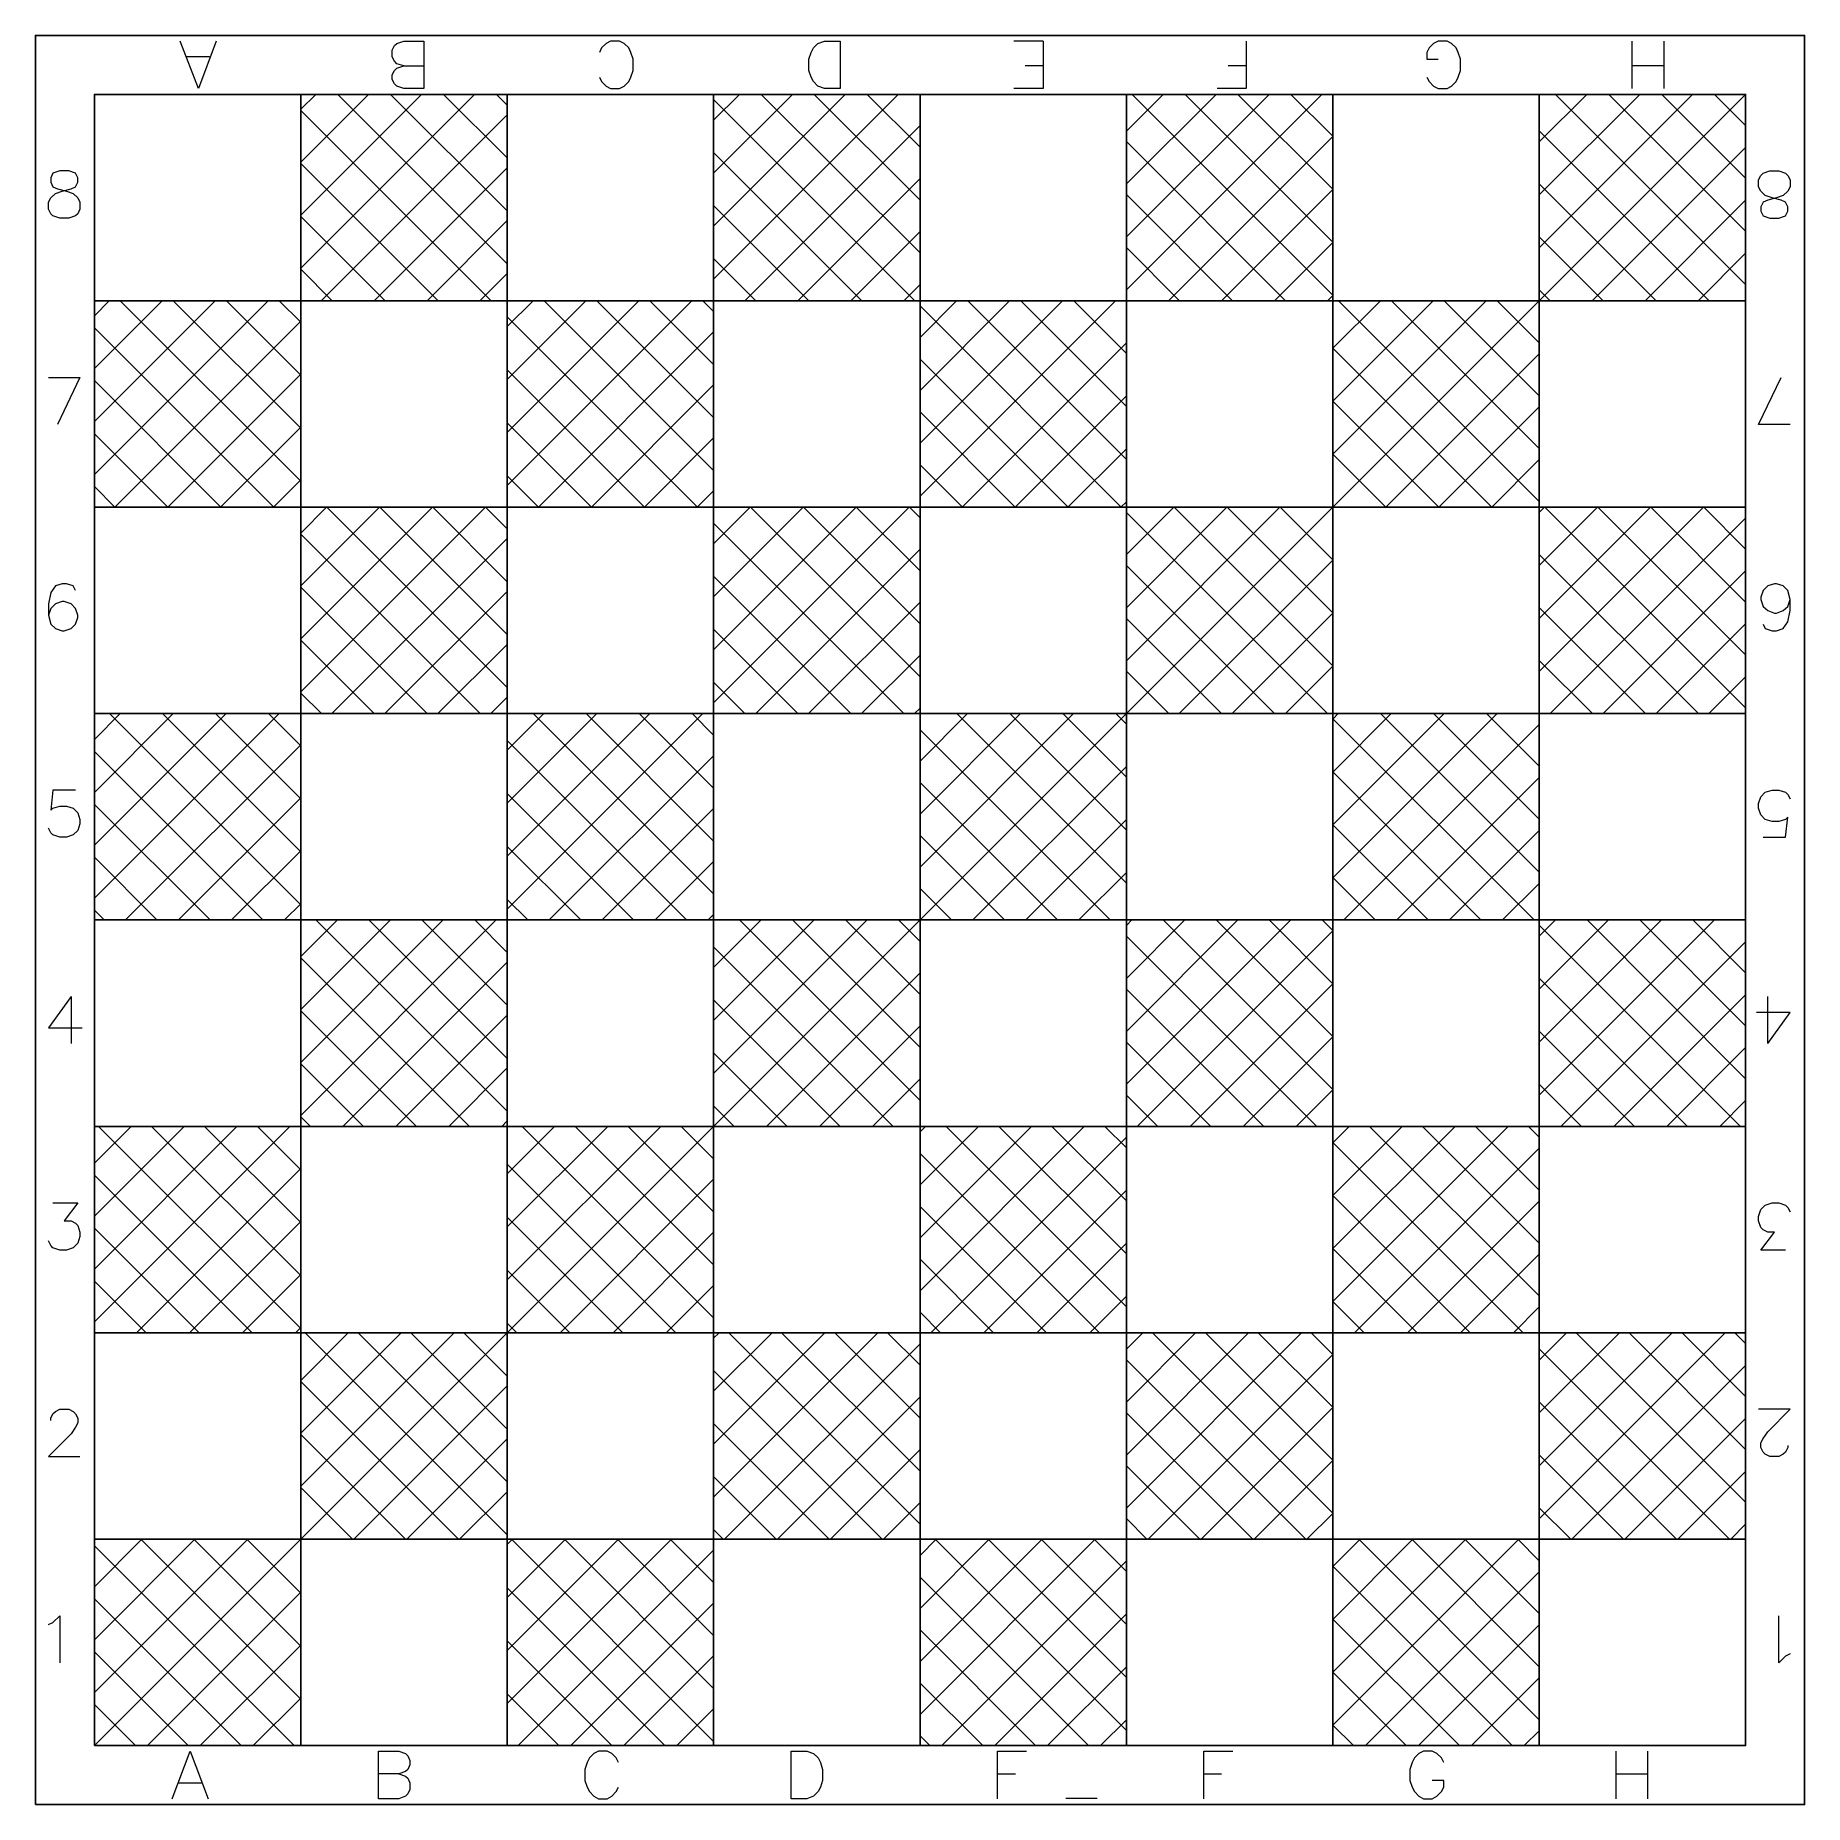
# Model space of a CAD drawing. Header units: millimetres. Extents: x 0 to 140, y 0 to 140.
import ezdxf

# ---------------------------------------------------------------- set-up
doc = ezdxf.new("R2010")
doc.units = ezdxf.units.MM

msp = doc.modelspace()

# ---------------------------------------------------------------- linework, layer by layer
for points in [[(0, 0), (0, 140), (140, 140), (140, 0), (0, 0)], [(4.67, 4.67), (4.67, 135.33), (135.33, 135.33), (135.33, 4.67), (4.67, 4.67)], [(21, 135.33), (21, 4.67)], [(37.33, 135.33), (37.33, 4.67)], [(53.67, 135.33), (53.67, 4.67)], [(70, 135.33), (70, 4.67)], [(86.33, 135.33), (86.33, 4.67)], [(102.67, 135.33), (102.67, 4.67)], [(119, 135.33), (119, 4.67)], [(4.67, 119), (135.33, 119)], [(4.67, 102.67), (135.33, 102.67)], [(4.67, 86.33), (135.33, 86.33)], [(4.67, 70), (135.33, 70)], [(4.67, 53.67), (135.33, 53.67)], [(4.67, 37.33), (135.33, 37.33)], [(4.67, 21), (135.33, 21)], [(0, 0), (140, 0)]]:
    msp.add_lwpolyline(points)
at = {"color": 139, "lineweight": 0}
for points in [[(14.31, 139.54), (12.9, 135.8), (11.46, 139.54)], [(30.74, 139.54), (30.74, 135.8), (29.15, 135.8), (28.61, 135.98), (28.43, 136.17), (28.24, 136.51), (28.24, 136.88), (28.43, 137.23), (28.61, 137.41), (29.15, 137.58), (30.74, 137.58)], [(29.15, 137.58), (28.61, 137.76), (28.43, 137.95), (28.24, 138.29), (28.24, 138.83), (28.43, 139.19), (28.61, 139.36), (29.15, 139.54), (30.74, 139.54)], [(44.64, 136.7), (44.8, 136.35), (45.17, 135.98), (45.52, 135.8), (46.23, 135.8), (46.58, 135.98), (46.95, 136.35), (47.11, 136.7), (47.3, 137.23), (47.3, 138.11), (47.11, 138.64), (46.95, 139.01), (46.58, 139.36), (46.23, 139.54), (45.52, 139.54), (45.17, 139.36), (44.8, 139.01), (44.64, 138.64)], [(79.74, 139.54), (79.74, 135.8), (77.43, 135.8)], [(79.74, 139.54), (77.43, 139.54)], [(95.82, 139.54), (95.82, 135.8), (93.51, 135.8)], [(110.11, 136.7), (110.29, 136.35), (110.64, 135.98), (110.99, 135.8), (111.71, 135.8), (112.05, 135.98), (112.42, 136.35), (112.59, 136.7), (112.77, 137.23), (112.77, 138.11), (112.59, 138.64), (112.42, 139.01), (112.05, 139.36), (111.71, 139.54), (110.99, 139.54), (110.64, 139.36), (110.29, 139.01), (110.11, 138.64), (110.11, 138.11), (110.99, 138.11)], [(126.36, 135.8), (126.36, 139.54)], [(128.86, 139.54), (128.86, 135.8)], [(13.78, 138.29), (11.99, 138.29)], [(79.74, 137.58), (78.31, 137.58)], [(95.82, 137.58), (94.39, 137.58)], [(128.86, 137.58), (126.36, 137.58)], [(1.05, 112.94), (3.52, 112.94), (1.76, 109.21)], [(138.86, 109.21), (136.36, 109.21), (138.14, 112.94)], [(3.17, 96.07), (2.99, 96.44), (2.46, 96.6), (2.11, 96.6), (1.58, 96.44), (1.23, 95.91), (1.05, 95.01), (1.05, 94.13), (1.23, 93.41), (1.58, 93.06), (2.11, 92.88), (2.29, 92.88), (2.83, 93.06), (3.17, 93.41), (3.36, 93.94), (3.36, 94.13), (3.17, 94.66), (2.83, 95.01), (2.29, 95.19), (2.11, 95.19), (1.58, 95.01), (1.23, 94.66), (1.05, 94.13)], [(136.71, 93.41), (136.89, 93.06), (137.42, 92.88), (137.77, 92.88), (138.3, 93.06), (138.67, 93.6), (138.86, 94.48), (138.86, 95.36), (138.67, 96.07), (138.3, 96.44), (137.77, 96.6), (137.61, 96.6), (137.08, 96.44), (136.71, 96.07), (136.54, 95.54), (136.54, 95.36), (136.71, 94.82), (137.08, 94.48), (137.61, 94.29), (137.77, 94.29), (138.3, 94.48), (138.67, 94.82), (138.86, 95.36)], [(3.17, 80.27), (1.39, 80.27), (1.23, 78.68), (1.39, 78.86), (1.93, 79.02), (2.46, 79.02), (2.99, 78.86), (3.36, 78.49), (3.52, 77.96), (3.52, 77.61), (3.36, 77.08), (2.99, 76.73), (2.46, 76.55), (1.93, 76.55), (1.39, 76.73), (1.23, 76.9), (1.05, 77.26)], [(136.71, 76.55), (138.49, 76.55), (138.67, 78.14), (138.49, 77.96), (137.96, 77.8), (137.42, 77.8), (136.89, 77.96), (136.54, 78.33), (136.36, 78.86), (136.36, 79.21), (136.54, 79.74), (136.89, 80.11), (137.42, 80.27), (137.96, 80.27), (138.49, 80.11), (138.67, 79.92), (138.86, 79.58)], [(2.83, 63.94), (1.05, 61.46), (3.71, 61.46)], [(2.83, 63.94), (2.83, 60.22)], [(137.08, 60.22), (137.08, 63.94)], [(137.08, 60.22), (138.86, 62.69), (136.18, 62.69)], [(1.39, 47.61), (3.36, 47.61), (2.29, 46.2), (2.83, 46.2), (3.17, 46.01), (3.36, 45.83), (3.52, 45.3), (3.52, 44.95), (3.36, 44.42), (2.99, 44.07), (2.46, 43.88), (1.93, 43.88), (1.39, 44.07), (1.23, 44.23), (1.05, 44.6)], [(138.49, 43.88), (136.54, 43.88), (137.61, 45.3), (137.08, 45.3), (136.71, 45.48), (136.54, 45.66), (136.36, 46.2), (136.36, 46.54), (136.54, 47.08), (136.89, 47.44), (137.42, 47.61), (137.96, 47.61), (138.49, 47.44), (138.67, 47.26), (138.86, 46.91)], [(1.23, 30.4), (1.23, 30.58), (1.39, 30.93), (1.58, 31.11), (1.93, 31.28), (2.64, 31.28), (2.99, 31.11), (3.17, 30.93), (3.36, 30.58), (3.36, 30.21), (3.17, 29.86), (2.83, 29.33), (1.05, 27.55), (3.52, 27.55)], [(138.67, 28.43), (138.67, 28.27), (138.49, 27.9), (138.3, 27.74), (137.96, 27.55), (137.24, 27.55), (136.89, 27.74), (136.71, 27.9), (136.54, 28.27), (136.54, 28.62), (136.71, 28.96), (137.08, 29.5), (138.86, 31.28), (136.36, 31.28)], [(1.05, 14.25), (1.39, 14.41), (1.93, 14.94), (1.93, 11.22)], [(138.86, 11.94), (138.49, 11.75), (137.96, 11.22), (137.96, 14.94)], [(10.83, 0.47), (12.26, 4.22), (13.67, 0.47)], [(27.16, 0.47), (27.16, 4.22), (28.76, 4.22), (29.29, 4.04), (29.47, 3.85), (29.64, 3.5), (29.64, 3.16), (29.47, 2.79), (29.29, 2.62), (28.76, 2.44), (27.16, 2.44)], [(46.15, 3.32), (45.97, 3.69), (45.62, 4.04), (45.25, 4.22), (44.56, 4.22), (44.19, 4.04), (43.84, 3.69), (43.66, 3.32), (43.47, 2.79), (43.47, 1.91), (43.66, 1.37), (43.84, 1.03), (44.19, 0.66), (44.56, 0.47), (45.25, 0.47), (45.62, 0.66), (45.97, 1.03), (46.15, 1.37)], [(76.12, 0.47), (76.12, 4.22), (78.43, 4.22)], [(92.45, 0.47), (92.45, 4.22), (94.76, 4.22)], [(111.44, 3.32), (111.26, 3.69), (110.91, 4.04), (110.54, 4.22), (109.84, 4.22), (109.48, 4.04), (109.13, 3.69), (108.94, 3.32), (108.76, 2.79), (108.76, 1.91), (108.94, 1.37), (109.13, 1.03), (109.48, 0.66), (109.84, 0.47), (110.54, 0.47), (110.91, 0.66), (111.26, 1.03), (111.44, 1.37), (111.44, 1.91), (110.54, 1.91)], [(125.09, 0.47), (125.09, 4.22)], [(127.57, 4.22), (127.57, 0.47)], [(11.36, 1.72), (13.14, 1.72)], [(28.76, 2.44), (29.29, 2.25), (29.47, 2.09), (29.64, 1.72), (29.64, 1.19), (29.47, 0.84), (29.29, 0.66), (28.76, 0.47), (27.16, 0.47)], [(76.12, 2.44), (77.55, 2.44)], [(92.45, 2.44), (93.86, 2.44)], [(125.09, 2.44), (127.57, 2.44)], [(81.55, 0.51), (84.03, 0.51)]]:
    msp.add_lwpolyline(points, dxfattribs=at)
for points in [[(63.69, 139.54), (63.69, 135.8), (62.44, 135.8), (61.91, 135.98), (61.56, 136.35), (61.38, 136.7), (61.2, 137.23), (61.2, 138.11), (61.38, 138.64), (61.56, 139.01), (61.91, 139.36), (62.44, 139.54), (63.69, 139.54)], [(1.93, 129.27), (1.39, 129.1), (1.23, 128.74), (1.23, 128.39), (1.39, 128.02), (1.76, 127.86), (2.46, 127.67), (2.99, 127.49), (3.36, 127.14), (3.52, 126.79), (3.52, 126.26), (3.36, 125.89), (3.17, 125.73), (2.64, 125.54), (1.93, 125.54), (1.39, 125.73), (1.23, 125.89), (1.05, 126.26), (1.05, 126.79), (1.23, 127.14), (1.58, 127.49), (2.11, 127.67), (2.83, 127.86), (3.17, 128.02), (3.36, 128.39), (3.36, 128.74), (3.17, 129.1), (2.64, 129.27), (1.93, 129.27)], [(137.96, 125.54), (138.49, 125.73), (138.67, 126.08), (138.67, 126.42), (138.49, 126.79), (138.14, 126.96), (137.42, 127.14), (136.89, 127.32), (136.54, 127.67), (136.36, 128.02), (136.36, 128.57), (136.54, 128.92), (136.71, 129.1), (137.24, 129.27), (137.96, 129.27), (138.49, 129.1), (138.67, 128.92), (138.86, 128.57), (138.86, 128.02), (138.67, 127.67), (138.3, 127.32), (137.77, 127.14), (137.08, 126.96), (136.71, 126.79), (136.54, 126.42), (136.54, 126.08), (136.71, 125.73), (137.24, 125.54), (137.96, 125.54)], [(59.8, 0.47), (59.8, 4.22), (61.05, 4.22), (61.58, 4.04), (61.93, 3.69), (62.12, 3.32), (62.28, 2.79), (62.28, 1.91), (62.12, 1.37), (61.93, 1.03), (61.58, 0.66), (61.05, 0.47), (59.8, 0.47)]]:
    msp.add_lwpolyline(points, close=True, dxfattribs=at)
at = {"linetype": 'Continuous'}
for points in [[(21, 121.58), (34.75, 135.33)], [(21, 125.77), (30.56, 135.33)], [(21, 129.96), (26.37, 135.33)], [(21, 134.15), (22.18, 135.33)], [(37.33, 121.92), (23.92, 135.33)], [(37.33, 126.11), (28.11, 135.33)], [(37.33, 130.3), (32.3, 135.33)], [(37.33, 134.49), (36.49, 135.33)], [(53.67, 120.72), (68.28, 135.33)], [(53.67, 124.91), (64.09, 135.33)], [(53.67, 129.1), (59.9, 135.33)], [(53.67, 133.29), (55.71, 135.33)], [(69.59, 119), (53.67, 134.92)], [(70, 122.78), (57.44, 135.33)], [(70, 126.97), (61.63, 135.33)], [(70, 131.16), (65.82, 135.33)], [(86.33, 119.86), (101.81, 135.33)], [(86.33, 124.05), (97.62, 135.33)], [(86.33, 128.24), (93.43, 135.33)], [(86.33, 132.43), (89.23, 135.33)], [(102.67, 119.45), (86.78, 135.33)], [(102.67, 123.64), (90.97, 135.33)], [(102.67, 127.83), (95.16, 135.33)], [(102.67, 132.02), (99.35, 135.33)], [(119, 119), (135.33, 135.33)], [(119, 123.19), (131.14, 135.33)], [(119, 127.38), (126.95, 135.33)], [(119, 131.57), (122.76, 135.33)], [(135.33, 120.3), (120.3, 135.33)], [(135.33, 124.5), (124.5, 135.33)], [(135.33, 128.69), (128.69, 135.33)], [(135.33, 132.88), (132.88, 135.33)], [(36.06, 119), (21, 134.06)], [(22.61, 119), (37.33, 133.72)], [(56.14, 119), (70, 132.86)], [(89.66, 119), (102.67, 132)], [(132.45, 119), (119, 132.45)], [(65.39, 119), (53.67, 130.73)], [(98.92, 119), (86.33, 131.59)], [(123.19, 119), (135.33, 131.14)], [(31.87, 119), (21, 129.87)], [(26.8, 119), (37.33, 129.53)], [(60.33, 119), (70, 128.67)], [(93.86, 119), (102.67, 127.81)], [(128.26, 119), (119, 128.26)], [(61.2, 119), (53.67, 126.54)], [(94.73, 119), (86.33, 127.4)], [(127.38, 119), (135.33, 126.95)], [(27.68, 119), (21, 125.68)], [(30.99, 119), (37.33, 125.34)], [(64.52, 119), (70, 124.48)], [(90.54, 119), (86.33, 123.21)], [(98.05, 119), (102.67, 123.62)], [(124.07, 119), (119, 124.07)], [(57.01, 119), (53.67, 122.35)], [(131.57, 119), (135.33, 122.76)], [(23.49, 119), (21, 121.49)], [(35.18, 119), (37.33, 121.15)], [(68.71, 119), (70, 120.29)], [(86.35, 119), (86.33, 119.02)], [(102.24, 119), (102.67, 119.43)], [(119.87, 119), (119, 119.87)], [(4.67, 105.25), (18.42, 119)], [(4.67, 109.44), (14.23, 119)], [(4.67, 113.63), (10.04, 119)], [(4.67, 117.82), (5.85, 119)], [(21, 104.72), (6.72, 119)], [(21, 108.91), (10.91, 119)], [(21, 113.11), (15.11, 119)], [(21, 117.3), (19.3, 119)], [(37.33, 104.39), (51.95, 119)], [(37.33, 108.58), (47.76, 119)], [(37.33, 112.77), (43.57, 119)], [(37.33, 116.96), (39.38, 119)], [(52.39, 102.67), (37.33, 117.73)], [(53.67, 105.58), (40.25, 119)], [(53.67, 109.77), (44.44, 119)], [(53.67, 113.96), (48.63, 119)], [(53.67, 118.16), (52.82, 119)], [(70, 103.53), (85.47, 119)], [(70, 107.72), (81.28, 119)], [(70, 111.91), (77.09, 119)], [(70, 116.1), (72.9, 119)], [(85.92, 102.67), (70, 118.59)], [(86.33, 106.44), (73.78, 119)], [(86.33, 110.63), (77.97, 119)], [(86.33, 114.82), (82.16, 119)], [(102.67, 102.67), (119, 119)], [(102.67, 106.86), (114.81, 119)], [(102.67, 111.05), (110.62, 119)], [(102.67, 115.24), (106.43, 119)], [(119, 103.11), (103.11, 119)], [(119, 107.3), (107.3, 119)], [(119, 111.49), (111.49, 119)], [(119, 115.68), (115.68, 119)], [(18.87, 102.67), (4.67, 116.87)], [(6.28, 102.67), (21, 117.39)], [(39.8, 102.67), (53.67, 116.53)], [(73.33, 102.67), (86.33, 115.67)], [(115.25, 102.67), (102.67, 115.25)], [(106.86, 102.67), (119, 114.81)], [(48.2, 102.67), (37.33, 113.53)], [(81.73, 102.67), (70, 114.39)], [(14.68, 102.67), (4.67, 112.68)], [(10.47, 102.67), (21, 113.2)], [(44, 102.67), (53.67, 112.34)], [(77.52, 102.67), (86.33, 111.48)], [(111.06, 102.67), (102.67, 111.06)], [(111.05, 102.67), (119, 110.62)], [(44.01, 102.67), (37.33, 109.34)], [(77.54, 102.67), (70, 110.2)], [(10.48, 102.67), (4.67, 108.48)], [(14.66, 102.67), (21, 109.01)], [(48.19, 102.67), (53.67, 108.15)], [(81.71, 102.67), (86.33, 107.29)], [(106.87, 102.67), (102.67, 106.87)], [(115.24, 102.67), (119, 106.43)], [(39.82, 102.67), (37.33, 105.15)], [(73.35, 102.67), (70, 106.01)], [(6.29, 102.67), (4.67, 104.29)], [(18.85, 102.67), (21, 104.82)], [(52.38, 102.67), (53.67, 103.96)], [(21, 88.05), (35.61, 102.67)], [(21, 92.24), (31.42, 102.67)], [(21, 96.43), (27.23, 102.67)], [(21, 100.62), (23.04, 102.67)], [(37.33, 88.39), (23.06, 102.67)], [(37.33, 92.58), (27.25, 102.67)], [(37.33, 96.77), (31.44, 102.67)], [(37.33, 100.96), (35.63, 102.67)], [(53.67, 87.19), (69.14, 102.67)], [(53.67, 91.38), (64.95, 102.67)], [(53.67, 95.57), (60.76, 102.67)], [(53.67, 99.77), (56.57, 102.67)], [(70, 89.25), (56.58, 102.67)], [(70, 93.44), (60.77, 102.67)], [(70, 97.63), (64.96, 102.67)], [(70, 101.82), (69.16, 102.67)], [(85.9, 102.67), (86.33, 103.1)], [(86.33, 86.33), (102.67, 102.67)], [(86.33, 90.52), (98.48, 102.67)], [(86.33, 94.71), (94.29, 102.67)], [(86.33, 98.91), (90.09, 102.67)], [(102.25, 86.33), (86.33, 102.25)], [(102.67, 90.11), (90.11, 102.67)], [(102.67, 94.3), (94.3, 102.67)], [(102.67, 98.49), (98.49, 102.67)], [(102.68, 102.67), (102.67, 102.68)], [(119, 89.66), (132, 102.67)], [(119, 93.86), (127.81, 102.67)], [(119, 98.05), (123.62, 102.67)], [(119, 102.24), (119.43, 102.67)], [(135.33, 86.78), (119.45, 102.67)], [(135.33, 90.97), (123.64, 102.67)], [(135.33, 95.16), (127.83, 102.67)], [(135.33, 99.35), (132.02, 102.67)], [(68.73, 86.33), (53.67, 101.39)], [(119.86, 86.33), (135.33, 101.81)], [(35.2, 86.33), (21, 100.53)], [(23.47, 86.33), (37.33, 100.2)], [(57, 86.33), (70, 99.34)], [(98.06, 86.33), (86.33, 98.06)], [(90.52, 86.33), (102.67, 98.48)], [(131.59, 86.33), (119, 98.92)], [(64.53, 86.33), (53.67, 97.2)], [(124.05, 86.33), (135.33, 97.62)], [(31.01, 86.33), (21, 96.34)], [(27.66, 86.33), (37.33, 96)], [(61.19, 86.33), (70, 95.14)], [(93.87, 86.33), (86.33, 93.87)], [(94.71, 86.33), (102.67, 94.29)], [(127.4, 86.33), (119, 94.73)], [(60.34, 86.33), (53.67, 93.01)], [(128.24, 86.33), (135.33, 93.43)], [(26.82, 86.33), (21, 92.15)], [(31.85, 86.33), (37.33, 91.81)], [(65.38, 86.33), (70, 90.95)], [(89.68, 86.33), (86.33, 89.68)], [(98.91, 86.33), (102.67, 90.09)], [(123.21, 86.33), (119, 90.54)], [(56.15, 86.33), (53.67, 88.82)], [(132.43, 86.33), (135.33, 89.23)], [(22.63, 86.33), (21, 87.96)], [(36.04, 86.33), (37.33, 87.62)], [(4.67, 71.72), (19.28, 86.33)], [(4.67, 75.91), (15.09, 86.33)], [(4.67, 80.1), (10.9, 86.33)], [(4.67, 84.29), (6.71, 86.33)], [(21, 71.2), (5.86, 86.33)], [(21, 75.39), (10.05, 86.33)], [(21, 79.58), (14.25, 86.33)], [(21, 83.77), (18.44, 86.33)], [(37.33, 70.86), (52.81, 86.33)], [(37.33, 75.05), (48.62, 86.33)], [(37.33, 79.24), (44.43, 86.33)], [(37.33, 83.43), (40.23, 86.33)], [(53.67, 72.06), (39.39, 86.33)], [(53.67, 76.25), (43.58, 86.33)], [(53.67, 80.44), (47.77, 86.33)], [(53.67, 84.63), (51.96, 86.33)], [(69.57, 86.33), (70, 86.76)], [(70, 70), (86.33, 86.33)], [(70, 74.19), (82.14, 86.33)], [(70, 78.38), (77.95, 86.33)], [(70, 82.57), (73.76, 86.33)], [(86.33, 72.92), (72.92, 86.33)], [(86.33, 77.11), (77.11, 86.33)], [(86.33, 81.3), (81.3, 86.33)], [(86.33, 85.49), (85.49, 86.33)], [(102.67, 73.33), (115.67, 86.33)], [(102.67, 77.52), (111.48, 86.33)], [(102.67, 81.71), (107.29, 86.33)], [(102.67, 85.9), (103.1, 86.33)], [(118.59, 70), (102.67, 85.92)], [(103.53, 70), (119, 85.47)], [(119, 73.78), (106.44, 86.33)], [(119, 77.97), (110.63, 86.33)], [(119, 82.16), (114.82, 86.33)], [(119.02, 86.33), (119, 86.35)], [(51.53, 70), (37.33, 84.2)], [(85.06, 70), (70, 85.06)], [(18.01, 70), (4.67, 83.34)], [(7.14, 70), (21, 83.86)], [(40.66, 70), (53.67, 83)], [(74.19, 70), (86.33, 82.14)], [(114.39, 70), (102.67, 81.73)], [(107.72, 70), (119, 81.28)], [(47.34, 70), (37.33, 80.01)], [(80.87, 70), (70, 80.87)], [(13.82, 70), (4.67, 79.15)], [(11.33, 70), (21, 79.67)], [(44.86, 70), (53.67, 78.81)], [(78.38, 70), (86.33, 77.95)], [(110.2, 70), (102.67, 77.54)], [(111.91, 70), (119, 77.09)], [(43.15, 70), (37.33, 75.82)], [(76.68, 70), (70, 76.68)], [(9.62, 70), (4.67, 74.96)], [(15.52, 70), (21, 75.48)], [(49.05, 70), (53.67, 74.62)], [(82.57, 70), (86.33, 73.76)], [(106.01, 70), (102.67, 73.35)], [(116.1, 70), (119, 72.9)], [(38.96, 70), (37.33, 71.63)], [(72.49, 70), (70, 72.49)], [(5.43, 70), (4.67, 70.77)], [(19.71, 70), (21, 71.29)], [(21, 54.53), (36.47, 70)], [(21, 58.72), (32.28, 70)], [(21, 62.91), (28.09, 70)], [(21, 67.1), (23.9, 70)], [(37.33, 67.44), (34.77, 70)], [(53.24, 70), (53.67, 70.43)], [(53.67, 66.24), (57.43, 70)], [(86.33, 57), (99.34, 70)], [(119, 60.33), (128.67, 70)], [(119, 64.52), (124.48, 70)], [(37.33, 54.86), (22.2, 70)], [(37.33, 59.05), (26.39, 70)], [(37.33, 63.25), (30.58, 70)], [(53.67, 53.67), (70, 70)], [(53.67, 57.86), (65.81, 70)], [(53.67, 62.05), (61.62, 70)], [(70, 55.72), (55.72, 70)], [(70, 59.91), (59.91, 70)], [(70, 64.11), (64.11, 70)], [(70, 68.3), (68.3, 70)], [(86.33, 61.19), (95.14, 70)], [(86.33, 65.38), (90.95, 70)], [(86.33, 69.57), (86.76, 70)], [(101.39, 53.67), (86.33, 68.73)], [(87.19, 53.67), (102.67, 69.14)], [(102.67, 56.58), (89.25, 70)], [(102.67, 60.77), (93.44, 70)], [(102.67, 64.96), (97.63, 70)], [(102.67, 69.16), (101.82, 70)], [(119, 56.14), (132.86, 70)], [(119, 68.71), (120.29, 70)], [(134.92, 53.67), (119, 69.59)], [(135.33, 57.44), (122.78, 70)], [(135.33, 61.63), (126.97, 70)], [(135.33, 65.82), (131.16, 70)], [(67.87, 53.67), (53.67, 67.87)], [(120.72, 53.67), (135.33, 68.28)], [(34.34, 53.67), (21, 67.01)], [(24.33, 53.67), (37.33, 66.67)], [(57.86, 53.67), (70, 65.81)], [(97.2, 53.67), (86.33, 64.53)], [(91.38, 53.67), (102.67, 64.95)], [(130.73, 53.67), (119, 65.39)], [(63.68, 53.67), (53.67, 63.68)], [(124.91, 53.67), (135.33, 64.09)], [(30.15, 53.67), (21, 62.82)], [(28.52, 53.67), (37.33, 62.48)], [(62.05, 53.67), (70, 61.62)], [(93.01, 53.67), (86.33, 60.34)], [(95.57, 53.67), (102.67, 60.76)], [(126.54, 53.67), (119, 61.2)], [(59.48, 53.67), (53.67, 59.48)], [(129.1, 53.67), (135.33, 59.9)], [(25.96, 53.67), (21, 58.62)], [(32.71, 53.67), (37.33, 58.29)], [(66.24, 53.67), (70, 57.43)], [(88.82, 53.67), (86.33, 56.15)], [(99.77, 53.67), (102.67, 56.57)], [(122.35, 53.67), (119, 57.01)], [(55.29, 53.67), (53.67, 55.29)], [(133.29, 53.67), (135.33, 55.71)], [(4.67, 38.19), (20.14, 53.67)], [(4.67, 42.38), (15.95, 53.67)], [(4.67, 46.57), (11.76, 53.67)], [(4.67, 50.77), (7.57, 53.67)], [(21, 37.67), (5, 53.67)], [(21, 41.86), (9.2, 53.67)], [(21, 46.05), (13.39, 53.67)], [(21, 50.24), (17.58, 53.67)], [(21.77, 53.67), (21, 54.43)], [(36.9, 53.67), (37.33, 54.1)], [(37.33, 37.33), (53.67, 53.67)], [(37.33, 41.52), (49.48, 53.67)], [(37.33, 45.71), (45.29, 53.67)], [(37.33, 49.91), (41.09, 53.67)], [(53.67, 38.53), (38.53, 53.67)], [(53.67, 42.72), (42.72, 53.67)], [(53.67, 46.91), (46.91, 53.67)], [(53.67, 51.1), (51.1, 53.67)], [(70, 40.66), (83, 53.67)], [(70, 44.86), (78.81, 53.67)], [(70, 49.05), (74.62, 53.67)], [(70, 53.24), (70.43, 53.67)], [(86.33, 39.39), (72.06, 53.67)], [(86.33, 43.58), (76.25, 53.67)], [(86.33, 47.77), (80.44, 53.67)], [(86.33, 51.96), (84.63, 53.67)], [(102.67, 39.8), (116.53, 53.67)], [(102.67, 44), (112.34, 53.67)], [(102.67, 48.19), (108.15, 53.67)], [(102.67, 52.38), (103.96, 53.67)], [(119, 40.25), (105.58, 53.67)], [(119, 44.44), (109.77, 53.67)], [(119, 48.63), (113.96, 53.67)], [(119, 52.82), (118.16, 53.67)], [(70.86, 37.33), (86.33, 52.81)], [(117.73, 37.33), (102.67, 52.39)], [(104.39, 37.33), (119, 51.95)], [(50.67, 37.33), (37.33, 50.67)], [(84.2, 37.33), (70, 51.53)], [(17.15, 37.33), (4.67, 49.81)], [(8, 37.33), (21, 50.34)], [(41.52, 37.33), (53.67, 49.48)], [(75.05, 37.33), (86.33, 48.62)], [(113.53, 37.33), (102.67, 48.2)], [(108.58, 37.33), (119, 47.76)], [(46.48, 37.33), (37.33, 46.48)], [(80.01, 37.33), (70, 47.34)], [(12.96, 37.33), (4.67, 45.62)], [(12.19, 37.33), (21, 46.14)], [(45.71, 37.33), (53.67, 45.29)], [(79.24, 37.33), (86.33, 44.43)], [(109.34, 37.33), (102.67, 44.01)], [(112.77, 37.33), (119, 43.57)], [(42.29, 37.33), (37.33, 42.29)], [(75.82, 37.33), (70, 43.15)], [(8.77, 37.33), (4.67, 41.43)], [(16.38, 37.33), (21, 41.95)], [(49.91, 37.33), (53.67, 41.09)], [(83.43, 37.33), (86.33, 40.23)], [(105.15, 37.33), (102.67, 39.82)], [(116.96, 37.33), (119, 39.38)], [(38.1, 37.33), (37.33, 38.1)], [(71.63, 37.33), (70, 38.96)], [(20.57, 37.33), (21, 37.76)], [(21, 21), (37.33, 37.33)], [(21, 25.19), (33.14, 37.33)], [(21, 29.38), (28.95, 37.33)], [(21, 33.57), (24.76, 37.33)], [(37.33, 21.34), (21.34, 37.33)], [(37.33, 25.53), (25.53, 37.33)], [(37.33, 29.72), (29.72, 37.33)], [(37.33, 33.91), (33.91, 37.33)], [(53.67, 24.33), (66.67, 37.33)], [(53.67, 28.52), (62.48, 37.33)], [(53.67, 32.71), (58.29, 37.33)], [(53.67, 36.9), (54.1, 37.33)], [(54.53, 21), (70, 36.47)], [(70, 22.2), (54.86, 37.33)], [(70, 26.39), (59.05, 37.33)], [(70, 30.58), (63.25, 37.33)], [(70, 34.77), (67.44, 37.33)], [(86.33, 23.47), (100.2, 37.33)], [(86.33, 27.66), (96, 37.33)], [(86.33, 31.85), (91.81, 37.33)], [(86.33, 36.04), (87.62, 37.33)], [(102.67, 23.06), (88.39, 37.33)], [(102.67, 27.25), (92.58, 37.33)], [(102.67, 31.44), (96.77, 37.33)], [(102.67, 35.63), (100.96, 37.33)], [(119, 22.61), (133.72, 37.33)], [(119, 26.8), (129.53, 37.33)], [(119, 30.99), (125.34, 37.33)], [(119, 35.18), (121.15, 37.33)], [(135.33, 23.92), (121.92, 37.33)], [(135.33, 28.11), (126.11, 37.33)], [(135.33, 32.3), (130.3, 37.33)], [(135.33, 36.49), (134.49, 37.33)], [(100.53, 21), (86.33, 35.2)], [(88.05, 21), (102.67, 35.61)], [(134.06, 21), (119, 36.06)], [(67.01, 21), (53.67, 34.34)], [(121.58, 21), (135.33, 34.75)], [(33.48, 21), (21, 33.48)], [(25.19, 21), (37.33, 33.14)], [(58.72, 21), (70, 32.28)], [(96.34, 21), (86.33, 31.01)], [(92.24, 21), (102.67, 31.42)], [(129.87, 21), (119, 31.87)], [(62.82, 21), (53.67, 30.15)], [(125.77, 21), (135.33, 30.56)], [(29.29, 21), (21, 29.29)], [(29.38, 21), (37.33, 28.95)], [(62.91, 21), (70, 28.09)], [(92.15, 21), (86.33, 26.82)], [(96.43, 21), (102.67, 27.23)], [(125.68, 21), (119, 27.68)], [(58.62, 21), (53.67, 25.96)], [(129.96, 21), (135.33, 26.37)], [(25.1, 21), (21, 25.1)], [(33.57, 21), (37.33, 24.76)], [(67.1, 21), (70, 23.9)], [(87.96, 21), (86.33, 22.63)], [(100.62, 21), (102.67, 23.04)], [(121.49, 21), (119, 23.49)], [(54.43, 21), (53.67, 21.77)], [(134.15, 21), (135.33, 22.18)], [(4.67, 4.67), (21, 21)], [(4.67, 8.86), (16.81, 21)], [(4.67, 13.05), (12.62, 21)], [(4.67, 17.24), (8.43, 21)], [(20.48, 4.67), (4.67, 20.48)], [(21, 8.34), (8.34, 21)], [(21, 12.53), (12.53, 21)], [(21, 16.72), (16.72, 21)], [(21, 20.91), (20.91, 21)], [(37.33, 8), (50.34, 21)], [(37.33, 12.19), (46.14, 21)], [(37.33, 16.38), (41.95, 21)], [(37.33, 20.57), (37.76, 21)], [(53.67, 5), (37.67, 21)], [(38.19, 4.67), (53.67, 20.14)], [(53.67, 9.2), (41.86, 21)], [(53.67, 13.39), (46.05, 21)], [(53.67, 17.58), (50.24, 21)], [(70, 7.14), (83.86, 21)], [(70, 11.33), (79.67, 21)], [(70, 15.52), (75.48, 21)], [(70, 19.71), (71.29, 21)], [(86.33, 5.86), (71.2, 21)], [(86.33, 10.05), (75.39, 21)], [(86.33, 14.25), (79.58, 21)], [(86.33, 18.44), (83.77, 21)], [(102.67, 6.28), (117.39, 21)], [(102.67, 10.47), (113.2, 21)], [(102.67, 14.66), (109.01, 21)], [(102.67, 18.85), (104.82, 21)], [(119, 6.72), (104.72, 21)], [(119, 10.91), (108.91, 21)], [(119, 15.11), (113.11, 21)], [(119, 19.3), (117.3, 21)], [(71.72, 4.67), (86.33, 19.28)], [(116.87, 4.67), (102.67, 18.87)], [(105.25, 4.67), (119, 18.42)], [(8.86, 4.67), (21, 16.81)], [(49.81, 4.67), (37.33, 17.15)], [(83.34, 4.67), (70, 18.01)], [(16.29, 4.67), (4.67, 16.29)], [(42.38, 4.67), (53.67, 15.95)], [(75.91, 4.67), (86.33, 15.09)], [(112.68, 4.67), (102.67, 14.68)], [(109.44, 4.67), (119, 14.23)], [(13.05, 4.67), (21, 12.62)], [(45.62, 4.67), (37.33, 12.96)], [(79.15, 4.67), (70, 13.82)], [(12.1, 4.67), (4.67, 12.1)], [(46.57, 4.67), (53.67, 11.76)], [(80.1, 4.67), (86.33, 10.9)], [(108.48, 4.67), (102.67, 10.48)], [(113.63, 4.67), (119, 10.04)], [(17.24, 4.67), (21, 8.43)], [(41.43, 4.67), (37.33, 8.77)], [(74.96, 4.67), (70, 9.62)], [(7.91, 4.67), (4.67, 7.91)], [(50.77, 4.67), (53.67, 7.57)], [(84.29, 4.67), (86.33, 6.71)], [(104.29, 4.67), (102.67, 6.29)], [(117.82, 4.67), (119, 5.85)], [(70.77, 4.67), (70, 5.43)]]:
    msp.add_lwpolyline(points, dxfattribs=at)

doc.saveas('drawing.dxf')
